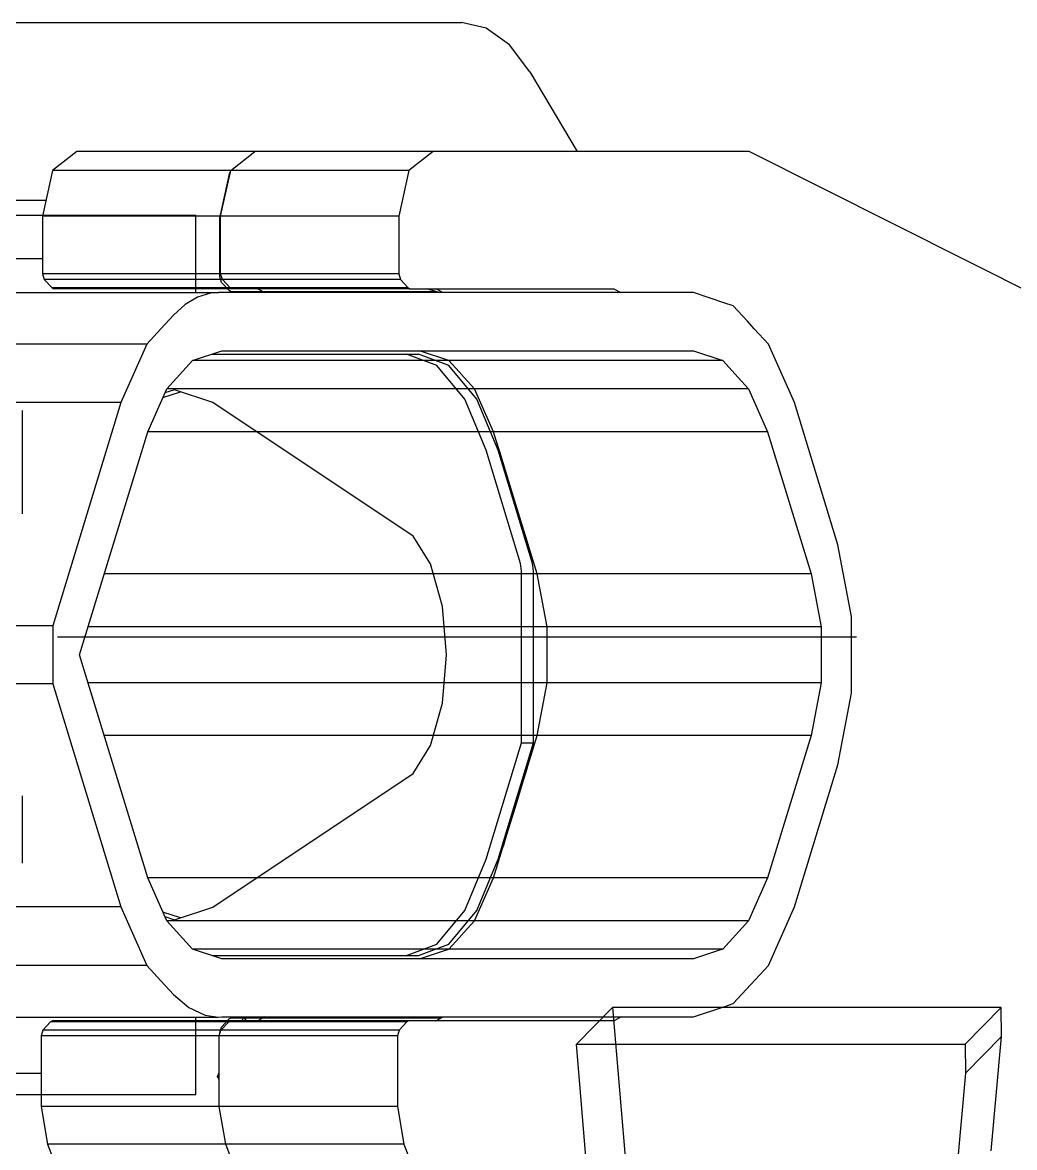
# Model space of a CAD drawing. Header units: millimetres. Extents: x 1084702 to 1166801, y 36632 to 124519.
# Drawn here: x 1098812.8 to 1098966.3, y 57736 to 57910 of the extents above; entities that cross this region are included whole.
import ezdxf

# ---------------------------------------------------------------- set-up
doc = ezdxf.new("R2010")
doc.units = ezdxf.units.MM
doc.header["$LTSCALE"] = 250
doc.linetypes.add('CENTER', pattern=[3, 2.5, -0.25, 0, -0.25])
doc.layers.get('0').update_dxf_attribs({"color": 255})

# ---------------------------------------------------------------- blocks, each defined once
blk = doc.blocks.new('PK65002M m platform_top')
at = {"linetype": 'Continuous'}
for p, q in [((-10756.04, 3714.29), (-10747.98, 3619.69)), ((-10753.59, 3614.01), (-10761.64, 3708.61)), ((-10721.29, 3635.13), (-10731.62, 3662.26)), ((-10704.06, 3662.26), (-10693.73, 3635.13)), ((-10666.16, 3635.13), (-10676.5, 3662.26)), ((-10808.17, 3624.16), (-10806.57, 3641.85)), ((-10812.17, 3636.16), (-10813.77, 3618.48)), ((-10720.29, 3629.3), (-10721.29, 3635.13)), ((-10721.29, 3635.13), (-10666.16, 3635.13)), ((-10693.73, 3635.13), (-10692.73, 3629.3)), ((-10665.17, 3629.3), (-10666.16, 3635.13)), ((-10720.29, 3618.37), (-10720.29, 3629.3)), ((-10720.29, 3629.3), (-10665.17, 3629.3)), ((-10692.73, 3629.3), (-10692.73, 3618.37)), ((-10665.17, 3618.37), (-10665.17, 3629.3)), ((-10689.09, 3627.46), (-10689.09, 3615.46)), ((-10649.49, 3627.46), (-10689.09, 3627.46)), ((-10808.17, 3624.16), (-10813.77, 3618.48)), ((-10808.12, 3619.69), (-10808.17, 3624.16)), ((-10692.73, 3625.09), (-10692.46, 3624.66)), ((-10692.46, 3624.66), (-10692.73, 3624.05)), ((-10595.73, 3624.18), (-10665.17, 3624.18)), ((-10808.12, 3619.69), (-10813.72, 3614.01)), ((-10747.98, 3619.69), (-10808.12, 3619.69)), ((-10747.98, 3619.69), (-10753.59, 3614.01)), ((-10813.77, 3618.48), (-10813.72, 3614.01)), ((-10721.76, 3616.2), (-10720.56, 3617.51)), ((-10720.56, 3617.51), (-10720.29, 3618.37)), ((-10720.56, 3617.51), (-10665.43, 3617.51)), ((-10720.29, 3618.37), (-10665.17, 3618.37)), ((-10693.08, 3617.03), (-10694.29, 3615.72)), ((-10692.99, 3617.51), (-10694.2, 3616.2)), ((-10692.82, 3617.9), (-10693.08, 3617.03)), ((-10692.73, 3618.37), (-10692.99, 3617.51)), ((-10692.82, 3618.08), (-10692.82, 3617.9)), ((-10666.63, 3616.2), (-10665.43, 3617.51)), ((-10665.43, 3617.51), (-10665.17, 3618.37)), ((-10766.11, 3615.46), (-10770.98, 3613.84)), ((-10693.12, 3615.46), (-10766.11, 3615.46)), ((-10754.92, 3615.46), (-10753.82, 3616.06)), ((-10753.82, 3616.06), (-10722.02, 3616.06)), ((-10726.25, 3616.06), (-10727.36, 3615.46)), ((-10696.62, 3615.59), (-10727.03, 3615.59)), ((-10722.02, 3616.06), (-10721.76, 3616.2)), ((-10722.02, 3616.06), (-10666.9, 3616.06)), ((-10721.76, 3616.2), (-10666.63, 3616.2)), ((-10699.8, 3615.46), (-10698.69, 3616.06)), ((-10696.92, 3616.06), (-10696.55, 3615.46)), ((-10696.28, 3616.06), (-10696.55, 3615.46)), ((-10694.55, 3615.59), (-10696.49, 3615.59)), ((-10694.29, 3615.72), (-10694.55, 3615.59)), ((-10694.2, 3616.2), (-10694.46, 3616.06)), ((-10692.58, 3615.48), (-10693.12, 3615.46)), ((-10609.67, 3615.48), (-10692.58, 3615.48)), ((-10666.9, 3616.06), (-10666.63, 3616.2)), ((-10813.72, 3614.01), (-10753.59, 3614.01)), ((-10770.98, 3613.84), (-10772.27, 3613.41)), ((-10772.27, 3613.41), (-10777.69, 3607.51)), ((-10683.7, 3609.87), (-10685.64, 3611.97)), ((-10681.54, 3607.51), (-10683.7, 3609.87)), ((-10777.69, 3607.51), (-10781.71, 3598.46)), ((-10769.69, 3605.27), (-10766.11, 3606.46)), ((-10766.11, 3606.46), (-10693.12, 3606.46)), ((-10723.7, 3606.46), (-10727.29, 3605.27)), ((-10693.12, 3606.46), (-10688.59, 3604.96)), ((-10677.52, 3598.46), (-10681.54, 3607.51)), ((-10681.54, 3607.51), (-10599.2, 3607.51)), ((-10774.62, 3600.62), (-10770.64, 3604.96)), ((-10770.64, 3604.96), (-10769.69, 3605.27)), ((-10770.64, 3604.96), (-10688.59, 3604.96)), ((-10728.23, 3604.96), (-10729.83, 3603.22)), ((-10723.54, 3605.96), (-10728.24, 3604.22)), ((-10727.29, 3605.27), (-10728.23, 3604.96)), ((-10721.69, 3605.96), (-10726.39, 3604.22)), ((-10691.61, 3605.96), (-10723.54, 3605.96)), ((-10688.59, 3604.96), (-10684.61, 3600.62)), ((-10728.24, 3604.22), (-10732.57, 3599)), ((-10726.39, 3604.22), (-10730.71, 3599)), ((-10729.83, 3603.22), (-10730.62, 3602.36)), ((-10730.62, 3602.36), (-10732.22, 3600.62)), ((-10777.58, 3593.96), (-10774.62, 3600.62)), ((-10774.62, 3600.62), (-10684.61, 3600.62)), ((-10732.22, 3600.62), (-10735.18, 3593.96)), ((-10685.79, 3600.44), (-10691.74, 3598.49)), ((-10686.72, 3600.13), (-10684, 3599.24)), ((-10684.31, 3599.95), (-10685.79, 3600.44)), ((-10684.61, 3600.62), (-10681.65, 3593.96)), ((-10781.71, 3598.46), (-10788.44, 3576.46)), ((-10732.57, 3599), (-10735.88, 3591.08)), ((-10730.71, 3599), (-10734.03, 3591.08)), ((-10691.74, 3598.49), (-10722.73, 3577.8)), ((-10666.96, 3563.96), (-10677.52, 3598.46)), ((-10677.52, 3598.46), (-10595.37, 3598.46)), ((-10784.31, 3571.96), (-10777.58, 3593.96)), ((-10777.58, 3593.96), (-10681.65, 3593.96)), ((-10735.18, 3593.96), (-10741.91, 3571.96)), ((-10681.65, 3593.96), (-10671.09, 3559.46)), ((-10735.88, 3591.08), (-10741.33, 3573.07)), ((-10734.03, 3591.08), (-10739.48, 3573.07)), ((-10662.28, 3591.68), (-10662.28, 3581.25)), ((-10736.69, 3589.03), (-10737.23, 3587.25)), ((-10736.69, 3589.03), (-10736.69, 3589.03)), ((-10737.23, 3587.25), (-10738.54, 3582.96)), ((-10738.54, 3582.96), (-10739.85, 3578.68)), ((-10739.85, 3578.68), (-10740.4, 3576.9)), ((-10722.73, 3577.8), (-10725.43, 3573.51)), ((-10788.44, 3576.46), (-10790.58, 3565.37)), ((-10725.43, 3573.51), (-10727.29, 3566.92)), ((-10785.88, 3563.81), (-10784.31, 3571.96)), ((-10784.31, 3571.96), (-10674.92, 3571.96)), ((-10741.91, 3571.96), (-10743.48, 3563.81)), ((-10741.33, 3573.07), (-10741.33, 3546.49)), ((-10739.48, 3573.07), (-10741.33, 3573.07)), ((-10739.48, 3573.07), (-10739.48, 3546.49)), ((-10727.29, 3566.92), (-10727.91, 3559.46)), ((-10790.58, 3565.37), (-10790.58, 3553.56)), ((-10785.88, 3555.12), (-10785.88, 3563.81)), ((-10785.88, 3563.81), (-10672.42, 3563.81)), ((-10743.48, 3563.81), (-10743.48, 3555.12)), ((-10666.96, 3554.96), (-10666.96, 3563.96)), ((-10666.96, 3563.96), (-10658, 3563.96)), ((-10727.91, 3559.46), (-10727.29, 3552.01)), ((-10671.09, 3559.46), (-10681.65, 3524.96)), ((-10667.7, 3556.68), (-10791.31, 3556.68)), ((-10784.31, 3546.96), (-10785.88, 3555.12)), ((-10785.88, 3555.12), (-10672.42, 3555.12)), ((-10743.48, 3555.12), (-10741.91, 3546.96)), ((-10677.52, 3520.46), (-10666.96, 3554.96)), ((-10666.96, 3554.96), (-10658, 3554.96)), ((-10790.58, 3553.56), (-10788.44, 3542.46)), ((-10727.29, 3552.01), (-10725.43, 3545.41)), ((-10777.58, 3524.96), (-10784.31, 3546.96)), ((-10784.31, 3546.96), (-10674.92, 3546.96)), ((-10741.91, 3546.96), (-10735.18, 3524.96)), ((-10741.33, 3546.49), (-10741.18, 3545.34)), ((-10739.48, 3546.49), (-10739.32, 3545.34)), ((-10741.18, 3545.34), (-10735.88, 3527.84)), ((-10739.32, 3545.34), (-10734.03, 3527.84)), ((-10725.43, 3545.41), (-10722.73, 3541.12)), ((-10788.44, 3542.46), (-10781.71, 3520.46)), ((-10740.4, 3542.03), (-10739.85, 3540.25)), ((-10722.73, 3541.12), (-10691.74, 3520.44)), ((-10890.21, 3539.6), (-10774.74, 3481.65)), ((-10739.85, 3540.25), (-10739.51, 3539.14)), ((-10739.51, 3539.14), (-10738.93, 3537.24)), ((-10738.93, 3537.24), (-10737.53, 3532.64)), ((-10662.28, 3537.68), (-10662.28, 3521.68)), ((-10737.53, 3532.64), (-10736.12, 3528.05)), ((-10736.12, 3528.05), (-10735.54, 3526.15)), ((-10735.88, 3527.84), (-10732.57, 3519.92)), ((-10734.03, 3527.84), (-10730.71, 3519.92)), ((-10774.62, 3518.31), (-10777.58, 3524.96)), ((-10777.58, 3524.96), (-10681.65, 3524.96)), ((-10735.18, 3524.96), (-10732.22, 3518.31)), ((-10681.65, 3524.96), (-10684.61, 3518.31)), ((-10781.71, 3520.46), (-10777.69, 3511.42)), ((-10732.57, 3519.92), (-10728.24, 3514.7)), ((-10730.71, 3519.92), (-10726.39, 3514.7)), ((-10691.74, 3520.44), (-10685.79, 3518.49)), ((-10684, 3519.68), (-10686.72, 3518.79)), ((-10681.54, 3511.42), (-10677.52, 3520.46)), ((-10677.52, 3520.46), (-10593.67, 3520.46)), ((-10773.02, 3516.57), (-10774.62, 3518.31)), ((-10774.62, 3518.31), (-10684.61, 3518.31)), ((-10732.22, 3518.31), (-10730.62, 3516.57)), ((-10684.61, 3518.31), (-10688.59, 3513.97)), ((-10685.79, 3518.49), (-10684.31, 3518.97)), ((-10770.64, 3513.97), (-10773.02, 3516.57)), ((-10730.62, 3516.57), (-10729.83, 3515.71)), ((-10729.83, 3515.71), (-10728.23, 3513.97)), ((-10728.24, 3514.7), (-10723.54, 3512.96)), ((-10726.39, 3514.7), (-10721.69, 3512.96)), ((-10766.11, 3512.46), (-10770.64, 3513.97)), ((-10770.64, 3513.97), (-10688.59, 3513.97)), ((-10728.23, 3513.97), (-10723.7, 3512.46)), ((-10691.62, 3512.96), (-10723.54, 3512.96)), ((-10688.59, 3513.97), (-10693.12, 3512.46)), ((-10777.69, 3511.42), (-10775.51, 3509.05)), ((-10693.12, 3512.46), (-10766.11, 3512.46)), ((-10683.7, 3509.06), (-10681.54, 3511.42)), ((-10681.54, 3511.42), (-10596.61, 3511.42)), ((-10775.51, 3509.05), (-10774.44, 3507.88)), ((-10685.64, 3506.95), (-10683.7, 3509.06)), ((-10774.44, 3507.88), (-10772.27, 3505.52)), ((-10772.27, 3505.52), (-10770.98, 3505.09)), ((-10770.98, 3505.09), (-10766.11, 3503.46)), ((-10766.11, 3503.46), (-10693.39, 3503.46)), ((-10753.8, 3502.86), (-10754.88, 3503.46)), ((-10722.23, 3502.86), (-10753.8, 3502.86)), ((-10727.32, 3503.46), (-10726.24, 3502.86)), ((-10726.78, 3503.46), (-10724.78, 3502.86)), ((-10726.36, 3503.34), (-10694.55, 3503.34)), ((-10721.97, 3502.73), (-10722.23, 3502.86)), ((-10722.23, 3502.86), (-10667.11, 3502.86)), ((-10720.77, 3501.42), (-10721.97, 3502.73)), ((-10721.97, 3502.73), (-10666.85, 3502.73)), ((-10698.68, 3502.86), (-10699.76, 3503.46)), ((-10694.67, 3502.86), (-10694.41, 3502.73)), ((-10694.55, 3503.34), (-10694.29, 3503.2)), ((-10694.41, 3502.73), (-10693.21, 3501.42)), ((-10694.29, 3503.2), (-10693.08, 3501.89)), ((-10693.39, 3503.46), (-10692.62, 3503.43)), ((-10600.87, 3503.42), (-10692.62, 3503.42)), ((-10689.09, 3503.46), (-10689.09, 3491.46)), ((-10666.85, 3502.73), (-10667.11, 3502.86)), ((-10665.64, 3501.42), (-10666.85, 3502.73)), ((-10720.5, 3500.55), (-10720.77, 3501.42)), ((-10720.77, 3501.42), (-10665.64, 3501.42)), ((-10720.5, 3491.65), (-10720.5, 3500.55)), ((-10720.5, 3500.55), (-10665.38, 3500.55)), ((-10693.21, 3501.42), (-10692.94, 3500.55)), ((-10693.08, 3501.89), (-10692.82, 3501.03)), ((-10692.94, 3500.55), (-10692.94, 3491.65)), ((-10692.82, 3501.03), (-10692.82, 3491.93)), ((-10665.38, 3500.55), (-10665.64, 3501.42)), ((-10665.38, 3491.65), (-10665.38, 3500.55)), ((-10609.67, 3498.18), (-10665.38, 3498.18)), ((-10722.05, 3484.58), (-10720.5, 3491.65)), ((-10720.5, 3491.65), (-10665.38, 3491.65)), ((-10692.94, 3491.65), (-10694.49, 3484.58)), ((-10692.82, 3491.93), (-10694.37, 3484.86)), ((-10666.93, 3484.58), (-10665.38, 3491.65)), ((-10649.49, 3491.46), (-10689.09, 3491.46)), ((-10595.73, 3489.18), (-10665.92, 3489.18)), ((-10694.37, 3484.86), (-10694.44, 3484.8)), ((-10725.8, 3481.65), (-10722.05, 3484.58)), ((-10722.05, 3484.58), (-10666.93, 3484.58)), ((-10694.49, 3484.58), (-10698.24, 3481.65)), ((-10670.68, 3481.65), (-10666.93, 3484.58)), ((-10774.74, 3481.65), (-10725.8, 3481.65)), ((-10740.79, 3469.31), (-10748.1, 3481.65)), ((-10725.8, 3481.65), (-10670.68, 3481.65)), ((-10611.93, 3461.68), (-10730.19, 3461.68))]:
    blk.add_line(p, q, dxfattribs=at)
for points in [[(-10685.64, 3611.97), (-10688, 3614.02), (-10690.52, 3615.2), (-10692.58, 3615.48)], [(-10692.62, 3503.43), (-10691.37, 3503.53), (-10689.38, 3504.14), (-10687.45, 3505.29), (-10685.64, 3506.95)], [(-10740.79, 3469.31), (-10737.62, 3465.15), (-10734.02, 3462.56), (-10730.19, 3461.68)]]:
    blk.add_lwpolyline(points, dxfattribs=at)
blk = doc.blocks.new('1-deck_B4_1')
at = {"linetype": 'CENTER', "rotation": 180}
blk.add_blockref('PK65002M m platform_top', (70387.47, 26963.11), dxfattribs=at)

msp = doc.modelspace()

# ---------------------------------------------------------------- block references
msp.add_blockref('1-deck_B4_1', (1017763.01, 34408.58))

doc.saveas('drawing.dxf')
